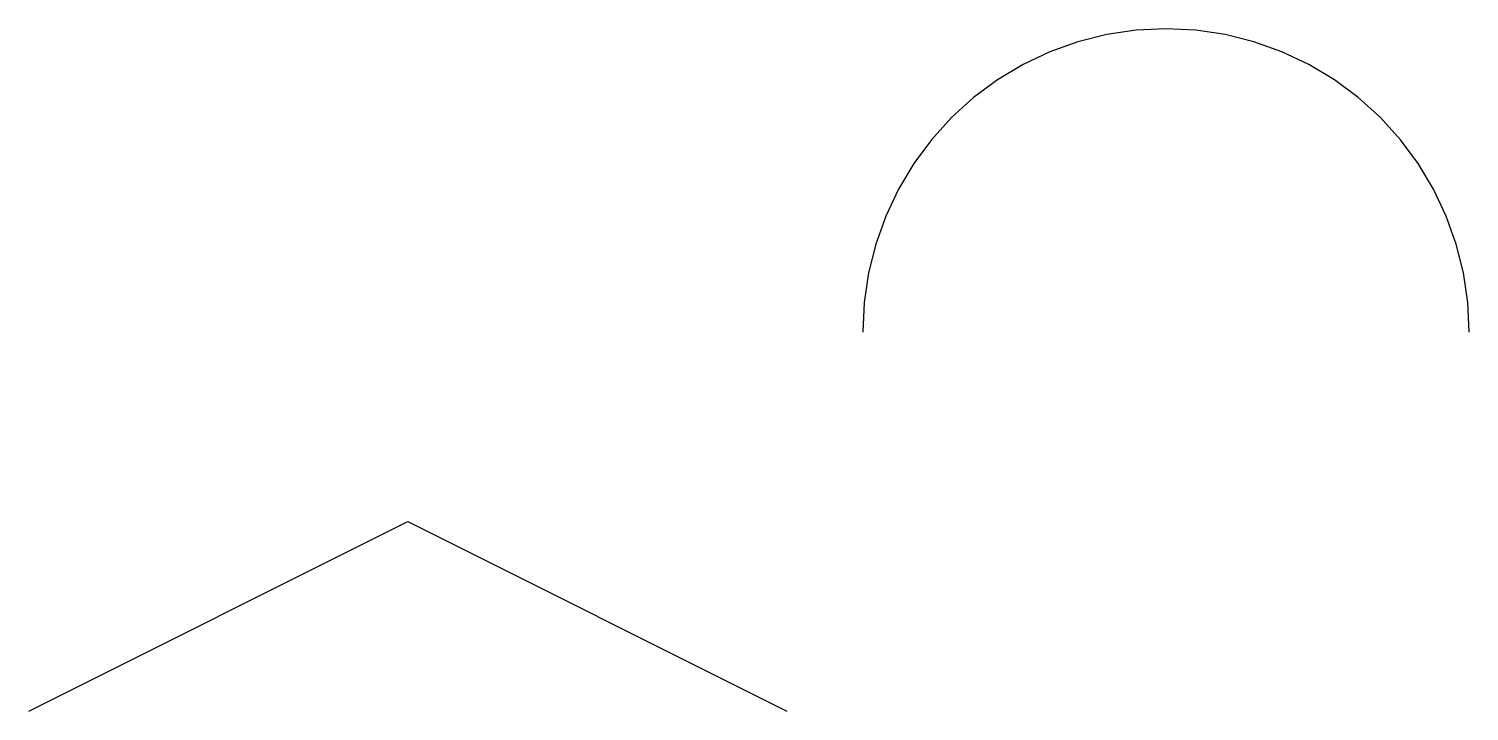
# Model space of a CAD drawing. Extents: x 0 to 380, y 0 to 180.
import ezdxf

# ---------------------------------------------------------------- set-up
doc = ezdxf.new("R2010")
doc.units = 0
doc.layers.add('GEO', color=3, linetype='CONTINUOUS')

msp = doc.modelspace()

# ---------------------------------------------------------------- linework, layer by layer
at = {"layer": 'GEO'}
for points in [[(380, 100), (379.61, 107.84), (378.46, 115.61), (376.56, 123.22), (373.91, 130.61), (370.55, 137.71), (366.52, 144.45), (361.84, 150.75), (356.57, 156.57), (350.75, 161.84), (344.45, 166.52), (337.71, 170.55), (330.61, 173.91), (323.22, 176.56), (315.61, 178.46), (307.84, 179.61), (300, 180), (292.16, 179.61), (284.39, 178.46), (276.78, 176.56), (269.39, 173.91), (262.29, 170.55), (255.55, 166.52), (249.25, 161.84), (243.43, 156.57), (238.16, 150.75), (233.48, 144.45), (229.45, 137.71), (226.09, 130.61), (223.44, 123.22), (221.54, 115.61), (220.39, 107.84), (220, 100)], [(0, 0), (100, 50), (200, 0)]]:
    msp.add_lwpolyline(points, dxfattribs=at)

doc.saveas('drawing.dxf')
